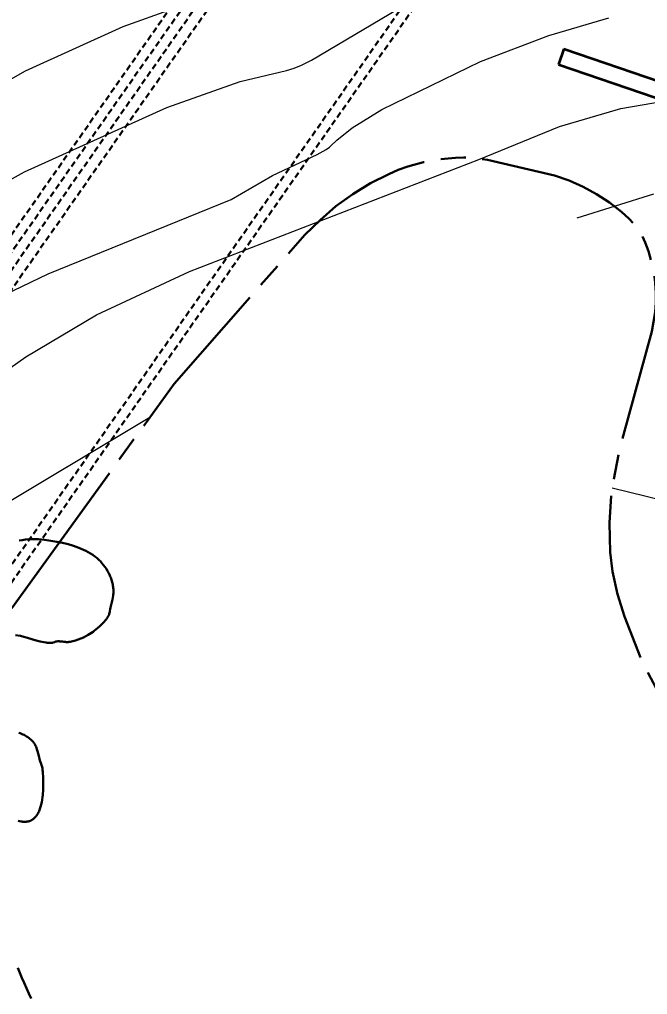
# Model space of a CAD drawing. Header units: inches. Extents: x 36473197 to 36486087, y 3899343 to 3911260.
# Drawn here: x 36480208 to 36480585, y 3904026 to 3904611 of the extents above; entities that cross this region are included whole.
import ezdxf

# ---------------------------------------------------------------- set-up
doc = ezdxf.new("R2010")
doc.units = ezdxf.units.IN
doc.header["$MEASUREMENT"] = 0
doc.linetypes.add('可采边界', pattern=[0.047, 0.02, -0.002, 0.003, -0.002, 0.02])
doc.linetypes.add('虚线', pattern=[0.0045, 0.00175, -0.001, 0.00175])
for name, color, linetype, lineweight in [('4煤底板等值线', 7, 'Continuous', 0), ('可采边界', 7, 'Continuous', 0), ('四盘区辅运巷', 7, 'Continuous', 0), ('居民地', 7, 'Continuous', 0), ('水系', 7, 'Continuous', 0), ('西区开拓设计', 7, 'Continuous', 0)]:
    doc.layers.add(name, color=color, linetype=linetype, lineweight=lineweight)
doc.styles.add('黑体', font='simhei.ttf')

msp = doc.modelspace()

# ---------------------------------------------------------------- linework, layer by layer
at = {"layer": '4煤底板等值线', "color": 7, "linetype": 'Continuous', "lineweight": 0, "flags": 128}
for points in [[(36480170.31, 3904496.87), (36480211.05, 3904519.59), (36480296.35, 3904558.05), (36480340.34, 3904573.77), (36480368.18, 3904580.39), (36480372.69, 3904581.78), (36480377.08, 3904583.43), (36480383.12, 3904586.54), (36480445.88, 3904623.89)], [(36479538.99, 3904075.44), (36479647.34, 3904245.45), (36479659.34, 3904261.13), (36479668.26, 3904270.52), (36479687.67, 3904287.88), (36479719.17, 3904311.52), (36479837.88, 3904382.66), (36479872.67, 3904399.6), (36479938.59, 3904422.19), (36480105.22, 3904504.49), (36480113.49, 3904509.64), (36480124.65, 3904518.53), (36480156.97, 3904547.12), (36480174.52, 3904559.12), (36480211.72, 3904580.08), (36480270.17, 3904606.7), (36480300.32, 3904617.45)], [(36480110.24, 3904403.15), (36480225.25, 3904458.39), (36480334.96, 3904502.94), (36480359.67, 3904517.37), (36480386.56, 3904529.88), (36480391.85, 3904532.92), (36480393.85, 3904534.29), (36480394.81, 3904535.04), (36480398.32, 3904538.46), (36480407.57, 3904545.82), (36480425.28, 3904557.01), (36480484.56, 3904585.71), (36480525.42, 3904601.32), (36480561.48, 3904611.85)], [(36480483.45, 3904526.99), (36480531.89, 3904546.81), (36480568.56, 3904557.43), (36480614.04, 3904565.39)], [(36479692.88, 3903719.81), (36479715.33, 3903976.95), (36479724.45, 3904028.15), (36479733.48, 3904062.5), (36479739.54, 3904079.03), (36479745.13, 3904090.86), (36479747.27, 3904094.64), (36479750.88, 3904100.11), (36479758.98, 3904110.5), (36479772.64, 3904125.01), (36479782.46, 3904134.03), (36479801.59, 3904149.19), (36479821.82, 3904162.84), (36479848.47, 3904177.74), (36479865.22, 3904185.06), (36479908.51, 3904197.66), (36479914.43, 3904200), (36479918.91, 3904202.26), (36479931.78, 3904210.22), (36480211.83, 3904408.52), (36480254.11, 3904433.62), (36480310.04, 3904459.63), (36480483.45, 3904526.99)], [(36480542.43, 3904491.91), (36480588.33, 3904506.27)], [(36479783.65, 3903796.34), (36479779.04, 3903939.13), (36479780.23, 3903963.15), (36479782.79, 3903980.94), (36479786.56, 3903996.51), (36479791.88, 3904011.78), (36479798.69, 3904026.57), (36479806.88, 3904040.7), (36479816.34, 3904053.98), (36479826.98, 3904066.24), (36479838.7, 3904077.29), (36479853.01, 3904088.16), (36479934.54, 3904135.32), (36479970.04, 3904161.15), (36479983.01, 3904168.05), (36480057.36, 3904200.81), (36480070.2, 3904207.69), (36480076.36, 3904211.52), (36480088.36, 3904220.75), (36480165.26, 3904296.18), (36480186.66, 3904312.66), (36480286.22, 3904372.27)], [(36480563.41, 3904329.9), (36480614.88, 3904317.33), (36480622.72, 3904314.79), (36480626.52, 3904313.29), (36480634.28, 3904309.35), (36480645.31, 3904302.3), (36480655.71, 3904294.27), (36480668.43, 3904282.5), (36480680, 3904269.58), (36480690.22, 3904255.67), (36480694.73, 3904248.34), (36480698.72, 3904240.74), (36480703.33, 3904229.24), (36480706.91, 3904217.33), (36480709.56, 3904205.18), (36480711.25, 3904192.93), (36480711.69, 3904183.47), (36480711.16, 3904164.58), (36480693.56, 3904040.76), (36480693.53, 3904035.43)]]:
    msp.add_lwpolyline(points, dxfattribs=at)
at = {"layer": '可采边界', "linetype": '可采边界', "lineweight": 30, "ltscale": 5000, "flags": 128}
msp.add_lwpolyline([(36479940.42, 3903953.02), (36479947.75, 3903955.56), (36479950.12, 3903956.54), (36479951.68, 3903957.39), (36479954.63, 3903959.36), (36479958.81, 3903962.7), (36479966.63, 3903970.22), (36480098.68, 3904113.17), (36480300.78, 3904392.39), (36480379.14, 3904481.72), (36480388.22, 3904490.58), (36480397.8, 3904498.87), (36480407.85, 3904506.13), (36480418.43, 3904512.62), (36480429.44, 3904518.21), (36480435.1, 3904520.62), (36480440.88, 3904522.72), (36480450.25, 3904525.22), (36480459.82, 3904526.95), (36480469.47, 3904527.9), (36480474.3, 3904528.05), (36480479.12, 3904527.94), (36480488.57, 3904526.77), (36480528.87, 3904517.41), (36480537.55, 3904514.34), (36480545.96, 3904510.57), (36480554.05, 3904506.2), (36480561.77, 3904501.21), (36480569.09, 3904495.56), (36480573.58, 3904491.4), (36480576.67, 3904488.06), (36480578.55, 3904485.71), (36480579.41, 3904484.48), (36480580.83, 3904482.12), (36480583.24, 3904477.14), (36480585.21, 3904471.92), (36480587.46, 3904463.77), (36480588.95, 3904455.36), (36480589.68, 3904446.84), (36480589.69, 3904441.19), (36480589.19, 3904435.33), (36480587.15, 3904423.77), (36480567.6, 3904352.28), (36480562.89, 3904326.34), (36480561.8, 3904308.82), (36480562.31, 3904291.27), (36480563.63, 3904279.73), (36480566.68, 3904266.07), (36480570.76, 3904252.65), (36480581.05, 3904226.28), (36480632.1, 3904129.38), (36480688.56, 3904041.54), (36480955.32, 3903726.78), (36481161.4, 3903516.77), (36481216.78, 3903468.31), (36481253.18, 3903441.34), (36481265.8, 3903433.05), (36481411.21, 3903356.22), (36481426.8, 3903346.01), (36481436.27, 3903338.55), (36481443.5, 3903331.69), (36481447.41, 3903327.2), (36481451.37, 3903321.46), (36481454.82, 3903315.36), (36481457.74, 3903308.99), (36481460.08, 3903302.4), (36481461.15, 3903298.07), (36481462.59, 3903289.24), (36481463.22, 3903280.29), (36481463.1, 3903271.3), (36481462.75, 3903266.82), (36481461.26, 3903257.55), (36481457.8, 3903243.89), (36481453.21, 3903230.54), (36481445.91, 3903213.95), (36481437.42, 3903197.87), (36481406.48, 3903150.76), (36481385.9, 3903124.99), (36481358.49, 3903096.27), (36481311.68, 3903058.24), (36481247.04, 3903011.51), (36481218.36, 3902986.35), (36481195.38, 3902961.86), (36481174.27, 3902935.73), (36481151.29, 3902901.94)], dxfattribs=at)
at = {"layer": '四盘区辅运巷', "linetype": '虚线', "lineweight": 30, "ltscale": 2000, "flags": 128}
for points, elevation in [([(36479994.42, 3904162.27), (36480979.51, 3905569.43)], 0.2), ([(36479983.75, 3904157.77), (36480970.76, 3905567.89)], 0.2), ([(36479679.42, 3903733.44), (36480951.9, 3905551.42)], 0.2), ([(36480076.85, 3904092.56), (36481099.31, 3905553.5)], 0.2), ([(36479999.91, 3904158.43), (36480967.45, 3905540.53)], 0.4), ([(36480077.56, 3904104.07), (36481044.95, 3905486.3)], 0.2)]:
    msp.add_lwpolyline(points, dxfattribs=dict(at, elevation=elevation))
at = {"layer": '居民地', "color": 254, "linetype": 'Continuous', "lineweight": 35, "true_color": 0xd7d7d7}
msp.add_line((36480534.41, 3904593.41, -0.24), (36480531.15, 3904583.96, -0.24), dxfattribs=at)
at = {"layer": '居民地', "color": 254, "linetype": 'Continuous', "lineweight": 35, "true_color": 0xd7d7d7, "elevation": -0.03, "flags": 128}
for points in [[(36480534.41, 3904593.41), (36480650.39, 3904553.68)], [(36480531.15, 3904583.96), (36480647.14, 3904544.22)]]:
    msp.add_lwpolyline(points, dxfattribs=at)
at = {"layer": '水系', "color": 151, "linetype": 'Continuous', "lineweight": 30, "true_color": 0x7fbfff, "flags": 128}
for points in [[(36480205.64, 3904241.52), (36480208.56, 3904241.07), (36480213.33, 3904239.78), (36480218.07, 3904238.37), (36480220.43, 3904237.74), (36480221.6, 3904237.46), (36480222.78, 3904237.22), (36480223.95, 3904237.03), (36480224.54, 3904236.95), (36480225.13, 3904236.9), (36480225.71, 3904236.86), (36480226.01, 3904236.85), (36480226.3, 3904236.84), (36480226.59, 3904236.85), (36480226.88, 3904236.86), (36480227.18, 3904236.88), (36480227.47, 3904236.92), (36480227.67, 3904236.96), (36480227.87, 3904237.01), (36480228.27, 3904237.12), (36480229.08, 3904237.37), (36480229.49, 3904237.5), (36480229.89, 3904237.62), (36480230.09, 3904237.67), (36480230.3, 3904237.72), (36480230.5, 3904237.76), (36480230.71, 3904237.8), (36480230.9, 3904237.82), (36480231.08, 3904237.83), (36480231.46, 3904237.83), (36480231.84, 3904237.82), (36480232.22, 3904237.8), (36480233.75, 3904237.64), (36480234.52, 3904237.54), (36480235.28, 3904237.46), (36480235.66, 3904237.42), (36480236.05, 3904237.4), (36480236.81, 3904237.37), (36480237.22, 3904237.39), (36480237.63, 3904237.43), (36480238.44, 3904237.55), (36480239.25, 3904237.7), (36480240.06, 3904237.88), (36480240.86, 3904238.09), (36480241.65, 3904238.32), (36480243.24, 3904238.85), (36480244.79, 3904239.46), (36480246.32, 3904240.13), (36480247.82, 3904240.86), (36480249.28, 3904241.67), (36480250.25, 3904242.26), (36480251.2, 3904242.89), (36480252.12, 3904243.54), (36480253.03, 3904244.22), (36480254.79, 3904245.65), (36480256.48, 3904247.18), (36480257.27, 3904247.93), (36480258.04, 3904248.71), (36480258.78, 3904249.5), (36480259.48, 3904250.33), (36480259.82, 3904250.75), (36480260.15, 3904251.17), (36480260.46, 3904251.6), (36480260.75, 3904252.05), (36480261.03, 3904252.49), (36480261.29, 3904252.95), (36480261.41, 3904253.18), (36480261.53, 3904253.42), (36480261.73, 3904253.9), (36480261.81, 3904254.15), (36480261.89, 3904254.41), (36480262.02, 3904254.92), (36480262.13, 3904255.45), (36480262.22, 3904255.98), (36480262.39, 3904257.06), (36480262.57, 3904258.14), (36480263.14, 3904260.51), (36480263.72, 3904262.87), (36480263.97, 3904264.05), (36480264.18, 3904265.23), (36480264.26, 3904265.83), (36480264.33, 3904266.42), (36480264.41, 3904267.61), (36480264.4, 3904268.32), (36480264.35, 3904269.03), (36480264.28, 3904269.74), (36480264.18, 3904270.45), (36480264.06, 3904271.16), (36480263.92, 3904271.86), (36480263.59, 3904273.27), (36480263.18, 3904274.66), (36480262.71, 3904276.03), (36480262.45, 3904276.7), (36480262.18, 3904277.37), (36480261.57, 3904278.68), (36480261.23, 3904279.33), (36480260.88, 3904279.97), (36480260.11, 3904281.22), (36480259.29, 3904282.43), (36480258.42, 3904283.61), (36480257.49, 3904284.74), (36480256.52, 3904285.83), (36480256.01, 3904286.35), (36480255.49, 3904286.87), (36480254.41, 3904287.84), (36480253.81, 3904288.33), (36480253.19, 3904288.8), (36480251.92, 3904289.69), (36480250.61, 3904290.52), (36480249.26, 3904291.3), (36480247.88, 3904292.04), (36480246.48, 3904292.73), (36480243.61, 3904293.96), (36480242.01, 3904294.55), (36480240.39, 3904295.09), (36480237.13, 3904296.04), (36480233.83, 3904296.85), (36480230.49, 3904297.54), (36480226.8, 3904298.18), (36480223.08, 3904298.7), (36480221.23, 3904298.89), (36480219.37, 3904299.05), (36480215.64, 3904299.16), (36480213.66, 3904299.04), (36480211.69, 3904298.85), (36480209.71, 3904298.61), (36480207.74, 3904298.33)], [(36480207.15, 3904130.05), (36480208.12, 3904129.85), (36480209.1, 3904129.7), (36480209.59, 3904129.64), (36480210.07, 3904129.6), (36480210.56, 3904129.57), (36480211.04, 3904129.56), (36480211.52, 3904129.56), (36480211.99, 3904129.58), (36480212.46, 3904129.62), (36480212.69, 3904129.65), (36480212.92, 3904129.69), (36480213.15, 3904129.73), (36480213.38, 3904129.78), (36480213.61, 3904129.83), (36480213.83, 3904129.9), (36480214.1, 3904129.99), (36480214.36, 3904130.1), (36480214.63, 3904130.22), (36480214.88, 3904130.35), (36480215.14, 3904130.49), (36480215.39, 3904130.63), (36480215.64, 3904130.78), (36480215.89, 3904130.94), (36480216.13, 3904131.11), (36480216.36, 3904131.28), (36480216.59, 3904131.46), (36480216.82, 3904131.65), (36480217.04, 3904131.84), (36480217.25, 3904132.03), (36480217.65, 3904132.44), (36480217.87, 3904132.7), (36480218.08, 3904132.97), (36480218.28, 3904133.24), (36480218.47, 3904133.52), (36480218.82, 3904134.09), (36480219.15, 3904134.68), (36480219.45, 3904135.3), (36480219.73, 3904135.93), (36480219.99, 3904136.57), (36480220.23, 3904137.22), (36480220.65, 3904138.57), (36480221.01, 3904139.95), (36480221.32, 3904141.35), (36480221.57, 3904142.76), (36480221.79, 3904144.26), (36480221.96, 3904145.77), (36480222.16, 3904148.77), (36480222.22, 3904151.77), (36480222.18, 3904154.79), (36480222.14, 3904156.72), (36480222.06, 3904158.65), (36480221.99, 3904159.61), (36480221.89, 3904160.57), (36480221.82, 3904161.04), (36480221.75, 3904161.52), (36480221.57, 3904162.45), (36480221.29, 3904163.42), (36480220.96, 3904164.37), (36480220.63, 3904165.32), (36480220.31, 3904166.29), (36480219.58, 3904169.08), (36480219.23, 3904170.48), (36480218.85, 3904171.86), (36480218.64, 3904172.54), (36480218.42, 3904173.21), (36480218.18, 3904173.87), (36480217.93, 3904174.52), (36480217.65, 3904175.15), (36480217.35, 3904175.77), (36480217.19, 3904176.07), (36480217.02, 3904176.36), (36480216.84, 3904176.65), (36480216.65, 3904176.94), (36480216.4, 3904177.26), (36480216.14, 3904177.58), (36480215.86, 3904177.88), (36480215.57, 3904178.18), (36480214.96, 3904178.75), (36480214.32, 3904179.3), (36480213.65, 3904179.82), (36480212.95, 3904180.31), (36480212.23, 3904180.77), (36480211.5, 3904181.22), (36480210.74, 3904181.63), (36480209.97, 3904182.01), (36480209.18, 3904182.37), (36480208.38, 3904182.69), (36480207.57, 3904182.98)], [(36480215.04, 3904023.43), (36480213.67, 3904026.61), (36480212.25, 3904029.72), (36480210.77, 3904032.82), (36480209.33, 3904035.96), (36480208.13, 3904038.95), (36480206.94, 3904041.93)]]:
    msp.add_lwpolyline(points, dxfattribs=at)

# ---------------------------------------------------------------- texts
at = {"layer": '西区开拓设计', "color": 1, "lineweight": 30, "true_color": 0xff0000, "style": '黑体'}
msp.add_text('三盘区', height=158, rotation=325, dxfattribs=at).set_placement((36479907.53, 3903925.84))

doc.saveas('drawing.dxf')
